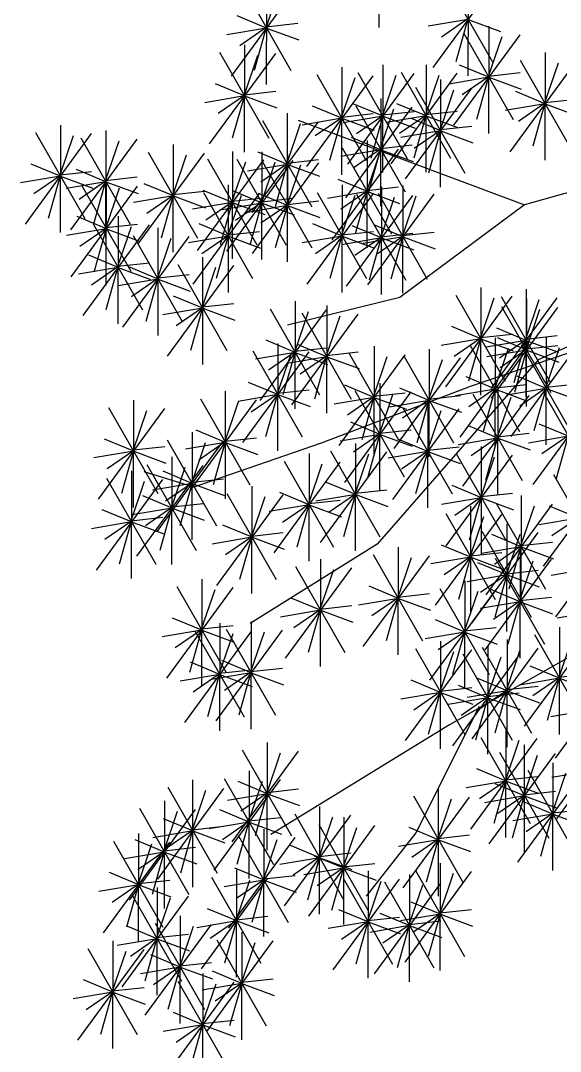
# Model space of a CAD drawing. Header units: millimetres. Extents: x 13268 to 164478, y 289082 to 363688.
# Drawn here: x 130266 to 132258, y 297894 to 301694 of the extents above; entities that cross this region are included whole.
import ezdxf

# ---------------------------------------------------------------- set-up
doc = ezdxf.new("R2010")
doc.units = ezdxf.units.MM

# ---------------------------------------------------------------- blocks, each defined once
blk = doc.blocks.new('A$C48CB66A8')
for p, q in [((1323.2, 6128.2), (1322.1, 5731.6)), ((1651, 5949.9), (1649.9, 5553.3)), ((815.2, 5890.7), (997.1, 5573.4)), ((907.1, 5918.2), (906, 5521.7)), ((1521.9, 5583.9), (1766.4, 5918.1)), ((1559.1, 5922.4), (1741, 5605.1)), ((778, 5552.3), (1022.5, 5886.5)), ((905.4, 5730.4), (956, 5880.2)), ((907.6, 5729.5), (799.5, 5774.4)), ((906.6, 5734.1), (1022.5, 5746.9)), ((1651.5, 5761.1), (1504.3, 5736.2)), ((1650.5, 5762.9), (1553.2, 5696)), ((1650.5, 5762.9), (1606, 5605.1)), ((1651.5, 5761.1), (1770.3, 5717.2)), ((907.6, 5729.5), (760.4, 5704.6)), ((906.6, 5731.3), (809.3, 5664.4)), ((906.6, 5731.3), (862.1, 5573.4)), ((907.6, 5729.5), (1026.4, 5685.6)), ((1598.2, 5370.8), (1842.7, 5705)), ((1635.3, 5709.2), (1817.3, 5391.9)), ((1727.3, 5736.7), (1726.2, 5340.1)), ((826.1, 5667.9), (825, 5271.3)), ((1725.5, 5548.9), (1776.2, 5698.6)), ((697, 5302), (941.5, 5636.2)), ((734.2, 5640.4), (916.1, 5323.1)), ((824.4, 5480.1), (875, 5629.8)), ((1935.1, 5639), (1934, 5242.4)), ((1336.7, 5593.3), (1335.6, 5196.7)), ((1495.9, 5594.3), (1494.8, 5197.8)), ((1727.8, 5548), (1619.7, 5592.9)), ((1805.9, 5273.1), (2050.5, 5607.3)), ((1843.1, 5611.5), (2025, 5294.2)), ((1933.3, 5451.2), (1984, 5600.9)), ((1056, 5219.4), (1300.5, 5553.6)), ((1093.1, 5557.8), (1275.1, 5240.5)), ((1185.1, 5585.3), (1184, 5188.8)), ((1207.6, 5227.3), (1452.1, 5561.5)), ((1244.7, 5565.8), (1426.7, 5248.5)), ((1334.9, 5405.4), (1385.6, 5555.2)), ((1366.8, 5228.4), (1611.3, 5562.6)), ((1403.9, 5566.8), (1585.8, 5249.5)), ((1494.1, 5406.5), (1544.8, 5556.3)), ((1726.8, 5549.7), (1629.5, 5482.9)), ((1726.8, 5549.7), (1682.3, 5391.9)), ((1726.8, 5552.6), (1842.7, 5565.4)), ((826.6, 5479.1), (718.5, 5524.1)), ((1183.3, 5397.5), (1234, 5547.3)), ((1457.5, 5511.7), (1639.4, 5194.4)), ((1549.4, 5539.2), (1548.3, 5142.6)), ((1727.8, 5548), (1580.6, 5523.1)), ((1727.8, 5548), (1846.6, 5504)), ((826.6, 5479.1), (679.4, 5454.3)), ((825.6, 5480.9), (728.3, 5414.1)), ((825.6, 5480.9), (781.1, 5323.1)), ((825.6, 5483.8), (941.5, 5496.6)), ((826.6, 5479.1), (945.4, 5435.2)), ((1420.3, 5173.3), (1664.8, 5507.5)), ((1547.7, 5351.4), (1598.3, 5501.2)), ((1935.6, 5450.2), (1827.5, 5495.2)), ((1185.6, 5396.6), (1077.5, 5441.5)), ((1199.5, 5103.8), (1444.1, 5438.1)), ((1337.2, 5404.5), (1229.1, 5449.4)), ((1236.7, 5442.3), (1418.6, 5125)), ((1328.7, 5469.8), (1327.6, 5073.2)), ((1496.4, 5405.6), (1388.3, 5450.5)), ((1935.6, 5450.2), (1788.3, 5425.4)), ((1934.6, 5452), (1837.2, 5385.2)), ((1934.6, 5452), (1890.1, 5294.2)), ((1934.6, 5454.9), (2050.5, 5467.7)), ((1935.6, 5450.2), (2054.4, 5406.3)), ((984.1, 5415.6), (983, 5019)), ((1185.6, 5396.6), (1038.4, 5371.7)), ((1184.6, 5398.4), (1087.3, 5331.5)), ((1184.6, 5398.4), (1140.1, 5240.5)), ((1184.6, 5401.2), (1300.5, 5414)), ((1185.6, 5396.6), (1304.4, 5352.6)), ((1337.2, 5404.5), (1190, 5379.6)), ((1336.2, 5406.3), (1238.9, 5339.4)), ((1336.2, 5406.3), (1291.7, 5248.5)), ((1326.9, 5282), (1377.6, 5431.7)), ((1336.2, 5409.1), (1452.1, 5421.9)), ((1337.2, 5404.5), (1456, 5360.6)), ((1496.4, 5405.6), (1349.1, 5380.7)), ((1495.4, 5407.4), (1398.1, 5340.5)), ((1495.4, 5407.4), (1450.9, 5249.5)), ((1495.4, 5410.2), (1611.3, 5423)), ((1496.4, 5405.6), (1615.2, 5361.6)), ((146.7, 5371.8), (145.6, 4975.2)), ((854.9, 5049.6), (1099.5, 5383.9)), ((892.1, 5388.1), (1074, 5070.8)), ((982.3, 5227.8), (1033, 5377.5)), ((1024.5, 5389.2), (1858.7, 5078.1)), ((1549.9, 5350.5), (1441.8, 5395.4)), ((1548.9, 5355.1), (1664.8, 5367.9)), ((17.6, 5005.9), (262.1, 5340.1)), ((54.8, 5344.3), (236.7, 5027)), ((145, 5184), (195.6, 5333.7)), ((222.3, 5324.1), (404.2, 5006.8)), ((314.2, 5351.6), (313.2, 4955)), ((1329.2, 5281), (1221.1, 5325.9)), ((1549.9, 5350.5), (1402.7, 5325.6)), ((1548.9, 5352.3), (1451.6, 5285.4)), ((1548.9, 5352.3), (1504.4, 5194.4)), ((1549.9, 5350.5), (1668.7, 5306.5)), ((185.1, 4985.7), (429.7, 5319.9)), ((312.5, 5163.8), (363.1, 5313.6)), ((563.1, 5299.5), (562, 4902.9)), ((1149.7, 4949.2), (1394.2, 5283.4)), ((1186.9, 5287.7), (1368.8, 4970.4)), ((1328.1, 5282.8), (1230.8, 5215.9)), ((1278.8, 5315.2), (1277.8, 4918.6)), ((1328.1, 5282.8), (1283.7, 5125)), ((1328.2, 5285.6), (1444.1, 5298.4)), ((434, 4933.5), (678.5, 5267.8)), ((471.1, 5272), (653, 4954.7)), ((561.3, 5111.7), (612, 5261.4)), ((689.6, 5247.2), (871.5, 4929.9)), ((781.5, 5274.7), (780.4, 4878.1)), ((798.2, 5245.7), (980.1, 4928.4)), ((984.6, 5226.8), (876.5, 5271.7)), ((890.2, 5273.2), (889.1, 4876.6)), ((984.8, 5263.6), (983.7, 4867)), ((1329.2, 5281), (1181.9, 5256.1)), ((1277.1, 5127.4), (1327.7, 5277.1)), ((1329.2, 5281), (1448, 5237.1)), ((147.2, 5183.1), (39.1, 5228)), ((314.8, 5162.9), (206.7, 5207.8)), ((652.4, 4908.8), (896.9, 5243)), ((761.1, 4907.2), (1005.6, 5241.4)), ((779.8, 5086.9), (830.4, 5236.6)), ((984.6, 5226.8), (837.3, 5201.9)), ((855.7, 4897.7), (1100.2, 5231.9)), ((983.5, 5228.6), (886.2, 5161.7)), ((888.4, 5085.3), (939.1, 5235.1)), ((892.8, 5236.1), (1074.7, 4918.8)), ((983.5, 5228.6), (939.1, 5070.8)), ((983, 5075.8), (1033.7, 5225.5)), ((983.6, 5231.4), (1099.5, 5244.2)), ((984.6, 5226.8), (1103.4, 5182.9)), ((147.2, 5183.1), (0, 5158.2)), ((146.2, 5184.8), (48.9, 5118)), ((146.2, 5184.8), (101.7, 5027)), ((146.2, 5187.7), (262.1, 5200.5)), ((147.2, 5183.1), (266, 5139.1)), ((313.7, 5167.5), (429.7, 5180.3)), ((316.1, 5178), (315, 4781.4)), ((1279.3, 5126.4), (1171.2, 5171.3)), ((2241.9, 5183.9), (1858.7, 5078.1)), ((314.8, 5162.9), (167.5, 5138)), ((187, 4812.1), (431.5, 5146.3)), ((313.7, 5164.6), (216.4, 5097.8)), ((224.1, 5150.5), (406.1, 4833.2)), ((313.7, 5164.6), (269.3, 5006.8)), ((314.3, 4990.2), (365, 5139.9)), ((314.8, 5162.9), (433.6, 5118.9)), ((563.6, 5110.7), (455.5, 5155.6)), ((782, 5085.9), (673.9, 5130.9)), ((766.3, 5150.9), (765.2, 4754.3)), ((1186.1, 5151.1), (1185, 4754.5)), ((1278.3, 5131), (1394.2, 5143.8)), ((1331.2, 5144.2), (1330.1, 4747.6)), ((1410.6, 5148.3), (1409.5, 4751.8)), ((563.6, 5110.7), (416.4, 5085.8)), ((562.6, 5112.5), (465.3, 5045.6)), ((562.6, 5112.5), (518.1, 4954.7)), ((562.6, 5115.3), (678.5, 5128.1)), ((563.6, 5110.7), (682.4, 5066.8)), ((637.2, 4784.9), (881.7, 5119.1)), ((674.3, 5123.4), (856.2, 4806.1)), ((764.5, 4963), (815.2, 5112.8)), ((781, 5090.6), (896.9, 5103.4)), ((890.7, 5084.4), (782.6, 5129.3)), ((985.3, 5074.9), (877.2, 5119.8)), ((889.7, 5089), (1005.6, 5101.8)), ((1057, 4785.1), (1301.5, 5119.4)), ((1094.1, 5123.6), (1276, 4806.3)), ((1279.3, 5126.4), (1132.1, 5101.5)), ((1278.3, 5128.2), (1181, 5061.3)), ((1184.3, 4963.3), (1235, 5113)), ((1202.1, 4778.2), (1446.6, 5112.5)), ((1278.3, 5128.2), (1233.8, 4970.4)), ((1239.3, 5116.7), (1421.2, 4799.4)), ((1279.3, 5126.4), (1398.1, 5082.5)), ((1281.5, 4782.4), (1526, 5116.6)), ((1318.7, 5120.9), (1500.6, 4803.6)), ((1329.5, 4956.4), (1380.1, 5106.1)), ((1408.9, 4960.5), (1459.5, 5110.3)), ((782, 5085.9), (634.8, 5061.1)), ((781, 5087.7), (683.7, 5020.9)), ((781, 5087.7), (736.5, 4929.9)), ((890.7, 5084.4), (743.5, 5059.5)), ((782, 5085.9), (900.8, 5042)), ((889.7, 5086.2), (792.4, 5019.3)), ((985.3, 5074.9), (838, 5050)), ((889.7, 5086.2), (845.2, 4928.4)), ((984.3, 5076.6), (886.9, 5009.8)), ((890.7, 5084.4), (1009.5, 5040.5)), ((984.3, 5076.6), (939.8, 4918.8)), ((984.3, 5079.5), (1100.2, 5092.3)), ((985.3, 5074.9), (1104.1, 5030.9)), ((1858.7, 5078.1), (1398.9, 4735.6)), ((316.6, 4989.2), (208.5, 5034.2)), ((359.7, 5035.5), (358.6, 4638.9)), ((316.6, 4989.2), (169.4, 4964.4)), ((315.6, 4991), (218.3, 4924.2)), ((230.6, 4669.6), (475.1, 5003.8)), ((267.8, 5008), (449.7, 4690.7)), ((315.6, 4991), (271.1, 4833.2)), ((315.6, 4993.9), (431.5, 5006.7)), ((316.6, 4989.2), (435.4, 4945.3)), ((358, 4847.7), (408.6, 4997.4)), ((506.7, 4992.5), (505.7, 4596)), ((766.8, 4962.1), (658.7, 5007)), ((765.8, 4966.7), (881.7, 4979.5)), ((1186.6, 4962.3), (1078.5, 5007.2)), ((1185.6, 4966.9), (1301.5, 4979.8)), ((1331.7, 4955.4), (1223.6, 5000.4)), ((1411.1, 4959.6), (1303, 5004.5)), ((377.6, 4626.6), (622.1, 4960.8)), ((414.8, 4965), (596.7, 4647.7)), ((505, 4804.7), (555.6, 4954.5)), ((766.8, 4962.1), (619.6, 4937.2)), ((765.8, 4963.9), (668.5, 4897)), ((765.8, 4963.9), (721.3, 4806.1)), ((766.8, 4962.1), (885.6, 4918.2)), ((1186.6, 4962.3), (1039.4, 4937.4)), ((1185.6, 4964.1), (1088.3, 4897.3)), ((1185.6, 4964.1), (1141.1, 4806.3)), ((1331.7, 4955.4), (1184.5, 4930.6)), ((1186.6, 4962.3), (1305.4, 4918.4)), ((1330.7, 4957.2), (1233.4, 4890.4)), ((1411.1, 4959.6), (1263.9, 4934.7)), ((1330.7, 4957.2), (1286.2, 4799.4)), ((1410.1, 4961.4), (1312.8, 4894.5)), ((1330.7, 4960), (1446.6, 4972.9)), ((1331.7, 4955.4), (1450.5, 4911.5)), ((1410.1, 4961.4), (1365.6, 4803.6)), ((1410.1, 4964.2), (1526, 4977)), ((1411.1, 4959.6), (1529.9, 4915.7)), ((360.2, 4846.8), (252.1, 4891.7)), ((671.6, 4885.3), (670.5, 4488.8)), ((360.2, 4846.8), (213, 4821.9)), ((359.2, 4848.5), (261.9, 4781.7)), ((359.2, 4848.5), (314.7, 4690.7)), ((359.2, 4851.4), (475.1, 4864.2)), ((360.2, 4846.8), (479, 4802.8)), ((507.2, 4803.8), (399.1, 4848.7)), ((542.5, 4519.4), (787, 4853.6)), ((579.6, 4857.8), (761.5, 4540.5)), ((669.8, 4697.5), (720.5, 4847.3)), ((507.2, 4803.8), (360, 4778.9)), ((506.2, 4805.6), (408.9, 4738.7)), ((506.2, 4805.6), (461.7, 4647.7)), ((506.2, 4808.4), (622.1, 4821.2)), ((507.2, 4803.8), (626, 4759.9)), ((1698, 4772.5), (1697, 4375.9)), ((1864.8, 4766.8), (1863.8, 4370.2)), ((672.1, 4696.6), (564, 4741.5)), ((671.1, 4701.2), (787, 4714)), ((1398.9, 4735.6), (984.4, 4634.3)), ((1013, 4722.2), (1012, 4325.7)), ((1568.9, 4406.6), (1813.5, 4740.8)), ((1606.1, 4745), (1788, 4427.7)), ((1696.3, 4584.7), (1747, 4734.4)), ((1735.7, 4400.8), (1980.2, 4735)), ((1772.9, 4739.3), (1954.8, 4422)), ((1863.1, 4578.9), (1913.7, 4728.7)), ((1866.7, 4730.7), (1865.6, 4334.1)), ((672.1, 4696.6), (524.9, 4671.7)), ((671.1, 4698.4), (573.8, 4631.5)), ((671.1, 4698.4), (626.6, 4540.5)), ((672.1, 4696.6), (790.9, 4652.7)), ((883.9, 4356.3), (1128.5, 4690.5)), ((921.1, 4694.7), (1103, 4377.4)), ((1000.6, 4340.7), (1245.1, 4674.9)), ((1011.3, 4534.4), (1062, 4684.2)), ((1037.7, 4679.1), (1219.7, 4361.8)), ((1129.7, 4706.6), (1128.6, 4310)), ((1737.6, 4364.7), (1982.1, 4698.9)), ((1774.8, 4703.2), (1956.7, 4385.9)), ((1865, 4542.8), (1915.6, 4692.6)), ((1127.9, 4518.8), (1178.6, 4668.5)), ((1911.4, 4507.8), (2234.1, 4649.6)), ((1698.6, 4583.7), (1590.5, 4628.7)), ((2236.8, 4604.2), (1662.1, 4409.2)), ((1697.6, 4588.4), (1813.5, 4601.2)), ((1865.4, 4578), (1757.2, 4622.9)), ((1013.6, 4533.5), (905.5, 4578.4)), ((948.8, 4566.9), (947.7, 4170.3)), ((1130.2, 4517.8), (1022.1, 4562.8)), ((1698.6, 4583.7), (1551.3, 4558.9)), ((1697.5, 4585.5), (1600.2, 4518.7)), ((1697.5, 4585.5), (1653.1, 4427.7)), ((1698.6, 4583.7), (1817.4, 4539.8)), ((1865.4, 4578), (1718.1, 4553.1)), ((1751.2, 4587.1), (1750.1, 4190.5)), ((1867.2, 4541.9), (1759.1, 4586.8)), ((1864.3, 4579.8), (1767, 4512.9)), ((1864.3, 4579.8), (1819.8, 4422)), ((1847.3, 4562.2), (2029.2, 4244.9)), ((1864.3, 4582.6), (1980.2, 4595.4)), ((1865.4, 4578), (1984.2, 4534.1)), ((1939.2, 4589.7), (1938.2, 4193.1)), ((819.7, 4200.9), (1064.2, 4535.1)), ((856.8, 4539.4), (1038.8, 4222.1)), ((1013.6, 4533.5), (866.3, 4508.6)), ((1012.5, 4535.3), (915.2, 4468.4)), ((947, 4379), (997.7, 4528.8)), ((1012.5, 4535.3), (968.1, 4377.4)), ((1012.6, 4538.1), (1128.5, 4550.9)), ((1013.6, 4533.5), (1132.4, 4489.5)), ((1129.2, 4522.5), (1245.1, 4535.3)), ((1174.9, 4190.5), (1419.4, 4524.8)), ((1212.1, 4529), (1394, 4211.7)), ((1304, 4556.5), (1302.9, 4159.9)), ((1507.2, 4545.4), (1506.2, 4148.8)), ((1622.1, 4221.1), (1866.6, 4555.4)), ((1659.2, 4559.6), (1841.1, 4242.3)), ((1867.2, 4541.9), (1720, 4517)), ((1749.4, 4399.3), (1800.1, 4549)), ((1866.2, 4543.7), (1768.9, 4476.8)), ((1810.1, 4223.7), (2054.6, 4558)), ((1866.2, 4543.7), (1821.7, 4385.9)), ((1866.2, 4546.5), (1982.1, 4559.3)), ((1867.2, 4541.9), (1986, 4498)), ((1937.5, 4401.9), (1988.1, 4551.6)), ((1130.2, 4517.8), (983, 4493)), ((1129.2, 4519.6), (1031.9, 4452.8)), ((1129.2, 4519.6), (1084.7, 4361.8)), ((1130.2, 4517.8), (1249, 4473.9)), ((1302.3, 4368.7), (1352.9, 4518.4)), ((1911.4, 4507.8), (1316.1, 3826.5)), ((1378.1, 4179.4), (1622.7, 4513.7)), ((1415.3, 4517.9), (1597.2, 4200.6)), ((1505.5, 4357.6), (1556.2, 4507.3)), ((949.3, 4378.1), (841.2, 4423)), ((1662.1, 4409.2), (1108.4, 4199.3)), ((1304.5, 4367.7), (1196.4, 4412.6)), ((1325.6, 4420.1), (1324.5, 4023.5)), ((1751.7, 4398.3), (1643.6, 4443.3)), ((1750.7, 4402.9), (1866.6, 4415.8)), ((1939.7, 4400.9), (1831.6, 4445.8)), ((1938.7, 4405.5), (2054.6, 4418.3)), ((755.3, 4390.3), (754.3, 3993.7)), ((949.3, 4378.1), (802.1, 4353.2)), ((948.3, 4379.9), (851, 4313)), ((948.3, 4379.9), (903.8, 4222.1)), ((948.3, 4382.7), (1064.2, 4395.5)), ((949.3, 4378.1), (1068.1, 4334.2)), ((1196.5, 4054.1), (1441, 4388.4)), ((1233.7, 4392.6), (1415.6, 4075.3)), ((1303.5, 4372.3), (1419.4, 4385.1)), ((1323.9, 4232.3), (1374.5, 4382)), ((1507.8, 4356.6), (1399.7, 4401.6)), ((1506.8, 4361.2), (1622.7, 4374.1)), ((1751.7, 4398.3), (1604.5, 4373.4)), ((1631.5, 4040.7), (1876, 4374.9)), ((1750.7, 4400.1), (1653.4, 4333.3)), ((1668.7, 4379.1), (1850.6, 4061.8)), ((1750.7, 4400.1), (1706.2, 4242.3)), ((1751.7, 4398.3), (1870.5, 4354.4)), ((1760.6, 4406.6), (1759.5, 4010.1)), ((1939.7, 4400.9), (1792.5, 4376)), ((1938.7, 4402.7), (1841.4, 4335.8)), ((1891.7, 4047), (2136.3, 4381.3)), ((1938.7, 4402.7), (1894.2, 4244.9)), ((1928.9, 4385.5), (2110.8, 4068.2)), ((1939.7, 4400.9), (2058.5, 4357)), ((416.8, 4358.1), (415.8, 3961.5)), ((626.2, 4024.3), (870.8, 4358.6)), ((663.4, 4362.8), (845.3, 4045.5)), ((753.6, 4202.5), (804.2, 4352.2)), ((1304.5, 4367.7), (1157.3, 4342.8)), ((1303.5, 4369.5), (1206.2, 4302.6)), ((1303.5, 4369.5), (1259, 4211.7)), ((1304.5, 4367.7), (1423.3, 4323.8)), ((1507.8, 4356.6), (1360.5, 4331.7)), ((1506.7, 4358.4), (1409.4, 4291.6)), ((1506.7, 4358.4), (1462.3, 4200.6)), ((1502.6, 4357), (1501.6, 3960.4)), ((1507.8, 4356.6), (1626.6, 4312.7)), ((1758.9, 4218.8), (1809.5, 4368.6)), ((287.7, 3992.2), (532.2, 4326.4)), ((324.9, 4330.6), (506.8, 4013.3)), ((415.1, 4170.3), (465.7, 4320)), ((1373.5, 3991), (1618, 4325.2)), ((1410.7, 4329.5), (1592.6, 4012.2)), ((1500.9, 4169.1), (1551.5, 4318.9)), ((1326.1, 4231.3), (1218, 4276.2)), ((1761.1, 4217.9), (1653, 4262.8)), ((2021.4, 4224.2), (1913.3, 4269.2)), ((633, 4239.1), (631.9, 3842.5)), ((755.9, 4201.5), (647.8, 4246.4)), ((754.9, 4206.1), (870.8, 4218.9)), ((1326.1, 4231.3), (1178.9, 4206.4)), ((1325.1, 4233.1), (1227.8, 4166.3)), ((1325.1, 4233.1), (1280.6, 4075.3)), ((1325.1, 4235.9), (1441, 4248.7)), ((1326.1, 4231.3), (1444.9, 4187.4)), ((1760.1, 4219.7), (1662.8, 4152.8)), ((1760.1, 4219.7), (1715.6, 4061.8)), ((1760.1, 4222.5), (1876, 4235.3)), ((2021.4, 4224.2), (1874.1, 4199.3)), ((2020.3, 4226), (1923, 4159.2)), ((2020.3, 4226), (1975.9, 4068.2)), ((417.4, 4169.4), (309.2, 4214.3)), ((416.3, 4174), (532.2, 4186.8)), ((503.9, 3873.2), (748.4, 4207.4)), ((541, 4211.6), (722.9, 3894.3)), ((755.9, 4201.5), (608.6, 4176.6)), ((631.2, 4051.3), (681.9, 4201.1)), ((1108.4, 4199.3), (639.2, 4037.2)), ((754.8, 4203.3), (657.5, 4136.4)), ((754.8, 4203.3), (710.4, 4045.5)), ((755.9, 4201.5), (874.7, 4157.6)), ((1235.9, 4198.3), (1234.8, 3801.7)), ((1503.1, 4168.2), (1395, 4213.1)), ((1502.1, 4172.8), (1618, 4185.6)), ((1761.1, 4217.9), (1613.9, 4193)), ((1699.7, 4186.3), (1698.7, 3789.7)), ((1761.1, 4217.9), (1879.9, 4173.9)), ((417.4, 4169.4), (270.1, 4144.5)), ((416.3, 4171.1), (319, 4104.3)), ((416.3, 4171.1), (371.8, 4013.3)), ((417.4, 4169.4), (536.2, 4125.4)), ((558.1, 4148.4), (557, 3751.8)), ((1064.1, 4160.3), (1063.1, 3763.7)), ((1106.8, 3832.3), (1351.3, 4166.5)), ((1143.9, 4170.8), (1325.8, 3853.5)), ((1234.1, 4010.4), (1284.8, 4160.2)), ((1503.1, 4168.2), (1355.9, 4143.3)), ((1502.1, 4170), (1404.8, 4103.1)), ((1502.1, 4170), (1457.6, 4012.2)), ((1503.1, 4168.2), (1621.9, 4124.3)), ((1570.6, 3820.4), (1815.1, 4154.6)), ((1607.8, 4158.8), (1789.7, 3841.5)), ((1698, 3998.5), (1748.6, 4148.2)), ((429, 3782.4), (673.5, 4116.6)), ((466.1, 4120.9), (648.1, 3803.6)), ((556.3, 3960.5), (607, 4110.3)), ((935, 3794.4), (1179.5, 4128.6)), ((972.2, 4132.8), (1154.1, 3815.5)), ((1062.4, 3972.5), (1113, 4122.3)), ((316.8, 4069.6), (498.7, 3752.3)), ((408.8, 4097.1), (407.7, 3700.5)), ((639.2, 4037.2), (455.3, 4092.8)), ((633.5, 4050.4), (525.4, 4095.3)), ((632.5, 4055), (748.4, 4067.8)), ((1929.2, 3745), (2173.8, 4079.2)), ((1966.4, 4083.5), (2148.3, 3766.2)), ((279.7, 3731.2), (524.2, 4065.4)), ((407, 3909.3), (457.7, 4059)), ((633.5, 4050.4), (486.2, 4025.5)), ((632.5, 4052.1), (535.2, 3985.3)), ((632.5, 4052.1), (588, 3894.3)), ((633.5, 4050.4), (752.3, 4006.4)), ((853.2, 4040.7), (852.2, 3644.2)), ((1236.4, 4009.5), (1128.3, 4054.4)), ((1700.3, 3997.5), (1592.1, 4042.5)), ((558.6, 3959.6), (450.5, 4004.5)), ((724.1, 3674.8), (968.6, 4009)), ((761.3, 4013.2), (943.2, 3695.9)), ((851.5, 3852.9), (902.1, 4002.7)), ((1064.7, 3971.6), (956.5, 4016.5)), ((1236.4, 4009.5), (1089.2, 3984.6)), ((1235.4, 4011.3), (1138.1, 3944.4)), ((1235.4, 4011.3), (1190.9, 3853.5)), ((1235.4, 4014.1), (1351.3, 4026.9)), ((1236.4, 4009.5), (1355.2, 3965.6)), ((1700.3, 3997.5), (1553, 3972.7)), ((1699.2, 3999.3), (1601.9, 3932.5)), ((1699.2, 3999.3), (1654.7, 3841.5)), ((1699.2, 4002.2), (1815.1, 4015)), ((1700.3, 3997.5), (1819.1, 3953.6)), ((1846.7, 4005.8), (1845.6, 3609.2)), ((409.3, 3908.4), (301.2, 3953.3)), ((558.6, 3959.6), (411.4, 3934.7)), ((557.6, 3961.4), (460.3, 3894.5)), ((557.6, 3961.4), (513.1, 3803.6)), ((557.6, 3964.2), (673.5, 3977)), ((558.6, 3959.6), (677.4, 3915.7)), ((1064.7, 3971.6), (917.4, 3946.7)), ((1063.6, 3973.3), (966.3, 3906.5)), ((1063.6, 3973.3), (1019.1, 3815.5)), ((1063.6, 3976.2), (1179.5, 3989)), ((1064.7, 3971.6), (1183.5, 3927.6)), ((1660.5, 3967.1), (1659.5, 3570.5)), ((1717.6, 3639.8), (1962.1, 3974.1)), ((1754.8, 3978.3), (1936.7, 3661)), ((1845, 3818), (1895.6, 3967.7)), ((2058.9, 3922.2), (1950.8, 3967.1)), ((408.3, 3913), (524.2, 3925.8)), ((1531.4, 3601.2), (1775.9, 3935.4)), ((1568.6, 3939.6), (1750.5, 3622.3)), ((1658.8, 3779.3), (1709.4, 3929)), ((2058.9, 3922.2), (1911.6, 3897.3)), ((2057.8, 3924), (1960.5, 3857.1)), ((409.3, 3908.4), (262, 3883.5)), ((408.3, 3910.1), (311, 3843.3)), ((408.3, 3910.1), (363.8, 3752.3)), ((409.3, 3908.4), (528.1, 3864.4)), ((853.8, 3852), (745.6, 3896.9)), ((1794.2, 3901.7), (1793.2, 3505.1)), ((1975.1, 3559.2), (2219.7, 3893.4)), ((853.8, 3852), (706.5, 3827.1)), ((852.7, 3853.8), (755.4, 3786.9)), ((852.7, 3853.8), (808.2, 3695.9)), ((852.7, 3856.6), (968.6, 3869.4)), ((853.8, 3852), (972.6, 3808)), ((1665.1, 3535.8), (1909.6, 3870)), ((1702.3, 3874.2), (1884.2, 3556.9)), ((1847.2, 3817), (1739.1, 3862)), ((1792.5, 3713.9), (1843.1, 3863.6)), ((1316.1, 3826.5), (846.4, 3534.2)), ((1393.4, 3815.6), (1392.3, 3419)), ((1661, 3778.3), (1552.9, 3823.3)), ((1847.2, 3817), (1700, 3792.1)), ((1846.2, 3818.8), (1748.9, 3752)), ((1846.2, 3818.8), (1801.7, 3661)), ((1842.8, 3802.9), (1841.8, 3406.3)), ((1846.2, 3821.6), (1962.1, 3834.5)), ((1847.2, 3817), (1966, 3773.1)), ((1106.2, 3771.7), (1105.1, 3375.1)), ((1264.3, 3449.7), (1508.8, 3783.9)), ((1301.4, 3788.1), (1483.4, 3470.8)), ((1391.6, 3627.8), (1442.3, 3777.5)), ((1661, 3778.3), (1513.8, 3753.5)), ((1660, 3780.1), (1562.7, 3713.3)), ((1660, 3780.1), (1615.5, 3622.3)), ((1660, 3783), (1775.9, 3795.8)), ((1661, 3778.3), (1779.8, 3734.4)), ((1713.7, 3437), (1958.2, 3771.2)), ((1750.9, 3775.4), (1932.8, 3458.1)), ((1841.1, 3615.1), (1891.7, 3764.8)), ((977.1, 3405.7), (1221.6, 3739.9)), ((1014.2, 3744.2), (1196.1, 3426.9)), ((1104.4, 3583.8), (1155.1, 3733.6)), ((1794.7, 3713), (1686.6, 3757.9)), ((1793.7, 3717.6), (1909.6, 3730.4)), ((2104.8, 3736.4), (1957.5, 3711.5)), ((668.5, 3698.1), (667.4, 3301.5)), ((1638.8, 3690.9), (1637.7, 3294.3)), ((1794.7, 3713), (1647.5, 3688.1)), ((1793.7, 3714.7), (1696.4, 3647.9)), ((1793.7, 3714.7), (1749.2, 3556.9)), ((1794.7, 3713), (1913.5, 3669)), ((539.4, 3332.2), (783.9, 3666.4)), ((576.5, 3670.6), (758.5, 3353.3)), ((666.7, 3510.3), (717.4, 3660)), ((1393.9, 3626.9), (1285.8, 3671.8)), ((1509.7, 3325), (1754.2, 3659.2)), ((1546.8, 3663.4), (1728.7, 3346.1)), ((1637, 3503.1), (1687.7, 3652.8)), ((1843.3, 3614.2), (1735.2, 3659.1)), ((1106.7, 3582.9), (998.6, 3627.8)), ((1393.9, 3626.9), (1246.7, 3602)), ((1392.9, 3628.6), (1295.6, 3561.8)), ((1392.9, 3628.6), (1348.4, 3470.8)), ((1392.9, 3631.5), (1508.8, 3644.3)), ((1393.9, 3626.9), (1512.7, 3582.9)), ((1843.3, 3614.2), (1696.1, 3589.3)), ((1842.3, 3615.9), (1745, 3549.1)), ((1842.3, 3615.9), (1797.8, 3458.1)), ((1842.3, 3618.8), (1958.2, 3631.6)), ((1843.3, 3614.2), (1962.1, 3570.2)), ((1106.7, 3582.9), (959.4, 3558)), ((1105.7, 3584.7), (1008.4, 3517.8)), ((1105.7, 3584.7), (1061.2, 3426.9)), ((1105.7, 3587.5), (1221.6, 3600.3)), ((1106.7, 3582.9), (1225.5, 3539)), ((2127.5, 3578.3), (1980.3, 3553.5)), ((669, 3509.4), (560.9, 3554.3)), ((734.9, 3535.1), (733.8, 3138.5)), ((850.4, 3541.1), (849.3, 3144.6)), ((1639.3, 3502.2), (1531.2, 3547.1)), ((669, 3509.4), (521.8, 3484.5)), ((668, 3511.1), (570.7, 3444.3)), ((605.8, 3169.2), (850.3, 3503.4)), ((668, 3511.1), (623.5, 3353.3)), ((643, 3507.6), (824.9, 3190.3)), ((668, 3514), (783.9, 3526.8)), ((669, 3509.4), (787.8, 3465.4)), ((721.3, 3175.2), (965.8, 3509.4)), ((733.2, 3347.3), (783.8, 3497)), ((758.5, 3513.6), (940.4, 3196.4)), ((848.7, 3353.3), (899.3, 3503.1)), ((1639.3, 3502.2), (1492.1, 3477.3)), ((1638.3, 3503.9), (1541, 3437.1)), ((2227.4, 3525.7), (1582.6, 3160.1)), ((1638.3, 3503.9), (1593.8, 3346.1)), ((1638.3, 3506.8), (1754.2, 3519.6)), ((1639.3, 3502.2), (1758.1, 3458.2)), ((1987.8, 3521), (1986.8, 3124.4)), ((1549, 3469.1), (1548, 3072.5)), ((1794.8, 3474.7), (1793.8, 3078.1)), ((1858.7, 3155), (2103.3, 3489.2)), ((1895.9, 3493.5), (2077.8, 3176.2)), ((1986.1, 3333.1), (2036.7, 3482.9)), ((1419.9, 3103.1), (1664.4, 3437.4)), ((1457.1, 3441.6), (1639, 3124.3)), ((1547.3, 3281.3), (1597.9, 3431)), ((1631.8, 3421.8), (1813.8, 3104.5)), ((1665.7, 3108.7), (1910.2, 3443)), ((1702.9, 3447.2), (1884.8, 3129.9)), ((1723.8, 3449.3), (1722.7, 3052.7)), ((1793.1, 3286.9), (1843.7, 3436.6)), ((735.4, 3346.3), (627.3, 3391.3)), ((850.9, 3352.4), (742.8, 3397.3)), ((1594.7, 3083.3), (1839.2, 3417.5)), ((1722, 3261.4), (1772.7, 3411.2)), ((735.4, 3346.3), (588.2, 3321.5)), ((734.4, 3348.1), (637.1, 3281.3)), ((734.4, 3348.1), (689.9, 3190.3)), ((850.9, 3352.4), (703.7, 3327.5)), ((734.4, 3351), (850.3, 3363.8)), ((735.4, 3346.3), (854.2, 3302.4)), ((849.9, 3354.2), (752.6, 3287.3)), ((849.9, 3354.2), (805.4, 3196.4)), ((849.9, 3357), (965.8, 3369.8)), ((850.9, 3352.4), (969.7, 3308.5)), ((1988.4, 3332.2), (1880.3, 3377.1)), ((1973.4, 3038), (2217.9, 3372.2)), ((1987.3, 3336.8), (2103.3, 3349.6)), ((1549.5, 3280.3), (1441.4, 3325.2)), ((1795.4, 3285.9), (1687.2, 3330.9)), ((1988.4, 3332.2), (1841.1, 3307.3)), ((1987.3, 3334), (1890, 3267.1)), ((1987.3, 3334), (1942.8, 3176.2)), ((1988.4, 3332.2), (2107.2, 3288.3)), ((1549.5, 3280.3), (1402.3, 3255.4)), ((1548.5, 3282.1), (1451.2, 3215.2)), ((1548.5, 3282.1), (1504, 3124.3)), ((1548.5, 3284.9), (1664.4, 3297.7)), ((1549.5, 3280.3), (1668.3, 3236.4)), ((1724.3, 3260.5), (1616.2, 3305.4)), ((1795.4, 3285.9), (1648.1, 3261)), ((1794.3, 3287.7), (1697, 3220.9)), ((1723.3, 3265.1), (1839.2, 3277.9)), ((1794.3, 3287.7), (1749.8, 3129.9)), ((1794.3, 3290.5), (1910.2, 3303.4)), ((1795.4, 3285.9), (1914.2, 3242)), ((1724.3, 3260.5), (1577.1, 3235.6)), ((1723.3, 3262.3), (1626, 3195.4)), ((1723.3, 3262.3), (1678.8, 3104.5)), ((1724.3, 3260.5), (1843.1, 3216.6)), ((1692.3, 3228.1), (1458.6, 2762.7)), ((2103.1, 3215.2), (1955.8, 3190.3)), ((1582.6, 3160.1), (923.3, 2756.5)), ((1790.5, 3141.5), (1789.5, 2744.9)), ((1977.9, 2813.8), (2222.4, 3148)), ((909.9, 3095.5), (908.8, 2698.9)), ((1661.4, 2775.6), (1905.9, 3109.8)), ((1698.6, 3114), (1880.5, 2796.7)), ((1788.8, 2953.7), (1839.4, 3103.4)), ((1858.5, 3087.2), (1857.4, 2690.6)), ((780.8, 2729.5), (1025.3, 3063.8)), ((817.9, 3068), (999.9, 2750.7)), ((908.1, 2907.7), (958.8, 3057.4)), ((1729.4, 2721.2), (1973.9, 3055.4)), ((1766.6, 3059.7), (1948.5, 2742.4)), ((1856.8, 2899.3), (1907.4, 3049.1)), ((1963.3, 3020.3), (1962.3, 2623.7)), ((843, 2990.7), (841.9, 2594.1)), ((1791, 2952.7), (1682.9, 2997.7)), ((1790, 2957.4), (1905.9, 2970.2)), ((1834.2, 2654.3), (2078.8, 2988.5)), ((1871.4, 2992.8), (2053.3, 2675.5)), ((2107.5, 2991), (1960.3, 2966.1)), ((1961.6, 2832.4), (2012.2, 2982.2)), ((505.7, 2592.1), (750.2, 2926.3)), ((542.8, 2930.6), (724.7, 2613.3)), ((634.8, 2958.1), (633.7, 2561.5)), ((713.9, 2624.7), (958.4, 2958.9)), ((751, 2963.2), (933, 2645.9)), ((910.4, 2906.7), (802.3, 2951.6)), ((841.2, 2802.8), (891.9, 2952.6)), ((1791, 2952.7), (1643.8, 2927.9)), ((1790, 2954.5), (1692.7, 2887.7)), ((1790, 2954.5), (1745.5, 2796.7)), ((1859, 2898.4), (1750.9, 2943.3)), ((1791, 2952.7), (1909.8, 2908.8)), ((633, 2770.2), (683.7, 2920)), ((910.4, 2906.7), (763.2, 2881.8)), ((909.4, 2908.5), (812.1, 2841.7)), ((909.4, 2908.5), (864.9, 2750.7)), ((909.4, 2911.3), (1025.3, 2924.1)), ((910.4, 2906.7), (1029.2, 2862.8)), ((1412.1, 2559.9), (1656.6, 2894.1)), ((1449.3, 2898.3), (1631.2, 2581)), ((1541.2, 2925.8), (1540.2, 2529.2)), ((1859, 2898.4), (1711.8, 2873.5)), ((1858, 2900.2), (1760.7, 2833.3)), ((1858, 2900.2), (1813.5, 2742.4)), ((1858, 2903), (1973.9, 2915.8)), ((1859, 2898.4), (1977.8, 2854.5)), ((438.3, 2852.7), (620.2, 2535.4)), ((530.3, 2880.2), (529.2, 2483.6)), ((1103.2, 2859.5), (1102.1, 2462.9)), ((1539.5, 2738), (1590.1, 2887.7)), ((1963.9, 2831.5), (1855.8, 2876.4)), ((401.2, 2514.3), (645.7, 2848.5)), ((635.3, 2769.3), (527.2, 2814.2)), ((528.5, 2692.4), (579.2, 2842.1)), ((843.5, 2801.9), (735.4, 2846.8)), ((842.5, 2806.5), (958.4, 2819.3)), ((974.1, 2493.5), (1218.6, 2827.8)), ((1011.2, 2832), (1193.1, 2514.7)), ((1101.4, 2671.7), (1152.1, 2821.4)), ((1192, 2820.7), (1191, 2424.1)), ((1963.9, 2831.5), (1816.6, 2806.6)), ((1962.8, 2833.3), (1865.5, 2766.4)), ((1962.8, 2833.3), (1918.4, 2675.5)), ((1962.8, 2836.1), (2078.8, 2848.9)), ((1963.9, 2831.5), (2082.7, 2787.6)), ((634.3, 2773.9), (750.2, 2786.7)), ((843.5, 2801.9), (696.3, 2777)), ((842.5, 2803.7), (745.2, 2736.8)), ((842.5, 2803.7), (798, 2645.9)), ((843.5, 2801.9), (962.3, 2758)), ((897.6, 2776.4), (896.5, 2379.8)), ((1062.9, 2454.8), (1307.5, 2789)), ((1100.1, 2793.2), (1282, 2475.9)), ((1190.3, 2632.9), (1240.9, 2782.6)), ((1541.7, 2737), (1433.6, 2782)), ((530.8, 2691.5), (422.7, 2736.4)), ((435.2, 2759.4), (434.2, 2362.9)), ((635.3, 2769.3), (488.1, 2744.4)), ((634.3, 2771.1), (537, 2704.2)), ((634.3, 2771.1), (589.8, 2613.3)), ((635.3, 2769.3), (754.1, 2725.4)), ((768.5, 2410.4), (1013, 2744.6)), ((805.7, 2748.9), (987.6, 2431.6)), ((895.9, 2588.5), (946.5, 2738.3)), ((1458.6, 2762.7), (1275.4, 2528.8)), ((1541.7, 2737), (1394.5, 2712.2)), ((1540.7, 2738.8), (1443.4, 2672)), ((1540.7, 2738.8), (1496.2, 2581)), ((1540.7, 2741.7), (1656.6, 2754.5)), ((1541.7, 2737), (1660.5, 2693.1)), ((306.1, 2393.5), (550.6, 2727.7)), ((343.3, 2731.9), (525.2, 2414.6)), ((433.5, 2571.6), (484.1, 2721.4)), ((529.8, 2696.1), (645.7, 2708.9)), ((1103.7, 2670.7), (995.6, 2715.7)), ((530.8, 2691.5), (383.6, 2666.6)), ((529.8, 2693.2), (432.5, 2626.4)), ((529.8, 2693.2), (485.3, 2535.4)), ((530.8, 2691.5), (649.6, 2647.5)), ((1103.7, 2670.7), (956.5, 2645.8)), ((1102.7, 2672.5), (1005.4, 2605.7)), ((1102.7, 2672.5), (1058.2, 2514.7)), ((1192.6, 2631.9), (1084.5, 2676.9)), ((1102.7, 2675.3), (1218.6, 2688.2)), ((1103.7, 2670.7), (1222.5, 2626.8)), ((898.1, 2587.6), (790, 2632.5)), ((796.9, 2626.3), (795.8, 2229.8)), ((1192.6, 2631.9), (1045.3, 2607.1)), ((1191.5, 2633.7), (1094.2, 2566.9)), ((1191.5, 2633.7), (1147.1, 2475.9)), ((1191.6, 2636.6), (1307.5, 2649.4)), ((1192.6, 2631.9), (1311.4, 2588)), ((1282, 2622.7), (1280.9, 2226.2)), ((1456.4, 2623.6), (1638.3, 2306.3)), ((1548.3, 2651.1), (1547.3, 2254.6)), ((435.8, 2570.7), (327.7, 2615.6)), ((434.7, 2575.3), (550.6, 2588.1)), ((667.8, 2260.4), (912.3, 2594.6)), ((704.9, 2598.8), (886.8, 2281.5)), ((898.1, 2587.6), (750.9, 2562.7)), ((795.1, 2438.5), (845.8, 2588.3)), ((897.1, 2589.4), (799.8, 2522.5)), ((897.1, 2589.4), (852.6, 2431.6)), ((897.1, 2592.2), (1013, 2605)), ((898.1, 2587.6), (1016.9, 2543.7)), ((1152.9, 2256.8), (1397.4, 2591)), ((1190.1, 2595.2), (1372, 2277.9)), ((1280.3, 2434.9), (1330.9, 2584.7)), ((1419.2, 2285.2), (1663.8, 2619.4)), ((1434.7, 2609), (1433.7, 2212.4)), ((1546.6, 2463.3), (1597.2, 2613.1)), ((435.8, 2570.7), (288.5, 2545.8)), ((434.7, 2572.5), (337.4, 2505.6)), ((434.7, 2572.5), (390.2, 2414.6)), ((435.8, 2570.7), (554.6, 2526.8)), ((503.5, 2560.3), (502.5, 2163.8)), ((1305.6, 2243.1), (1550.1, 2577.3)), ((1342.8, 2581.5), (1524.7, 2264.2)), ((1433, 2421.2), (1483.6, 2570.9)), ((374.4, 2194.4), (619, 2528.6)), ((411.6, 2532.8), (593.5, 2215.5)), ((501.8, 2372.5), (552.5, 2522.3)), ((797.4, 2437.6), (689.3, 2482.5)), ((1282.5, 2434), (1174.4, 2478.9)), ((1548.9, 2462.4), (1440.8, 2507.3)), ((1547.8, 2467), (1663.8, 2479.8)), ((588.6, 2456.2), (587.5, 2059.6)), ((797.4, 2437.6), (650.2, 2412.7)), ((796.4, 2439.4), (699.1, 2372.5)), ((796.4, 2439.4), (751.9, 2281.5)), ((796.4, 2442.2), (912.3, 2455)), ((797.4, 2437.6), (916.2, 2393.7)), ((1282.5, 2434), (1135.3, 2409.1)), ((1281.5, 2435.8), (1184.2, 2368.9)), ((1281.5, 2435.8), (1237, 2277.9)), ((1281.5, 2438.6), (1397.4, 2451.4)), ((1282.5, 2434), (1401.3, 2390.1)), ((1435.3, 2420.2), (1327.1, 2465.2)), ((1548.9, 2462.4), (1401.6, 2437.5)), ((1434.2, 2424.9), (1550.1, 2437.7)), ((1547.8, 2464.2), (1450.5, 2397.3)), ((1547.8, 2464.2), (1503.4, 2306.3)), ((1548.9, 2462.4), (1667.7, 2418.5)), ((504.1, 2371.6), (396, 2416.5)), ((459.5, 2090.3), (704, 2424.5)), ((496.7, 2428.7), (678.6, 2111.4)), ((586.9, 2268.4), (637.5, 2418.1)), ((816.2, 2395.7), (815.1, 1999.1)), ((1435.3, 2420.2), (1288, 2395.4)), ((1434.2, 2422), (1336.9, 2355.2)), ((1434.2, 2422), (1389.7, 2264.2)), ((1435.3, 2420.2), (1554.1, 2376.3)), ((340.1, 2363.6), (339, 1967)), ((504.1, 2371.6), (356.8, 2346.7)), ((503, 2373.4), (405.7, 2306.5)), ((503, 2373.4), (458.6, 2215.5)), ((503.1, 2376.2), (619, 2389)), ((504.1, 2371.6), (622.9, 2327.7)), ((687.1, 2029.8), (931.6, 2364)), ((724.2, 2368.2), (906.1, 2050.9)), ((814.4, 2207.9), (865.1, 2357.7)), ((211, 1997.7), (455.5, 2331.9)), ((248.2, 2336.1), (430.1, 2018.8)), ((338.4, 2175.8), (389, 2325.5)), ((589.1, 2267.4), (481, 2312.4)), ((588.1, 2272.1), (704, 2284.9)), ((589.1, 2267.4), (441.9, 2242.6)), ((588.1, 2269.2), (490.8, 2202.4)), ((588.1, 2269.2), (543.6, 2111.4)), ((589.1, 2267.4), (707.9, 2223.5)), ((672.1, 2243.4), (671, 1846.9)), ((816.7, 2207), (708.6, 2251.9)), ((340.6, 2174.8), (232.5, 2219.8)), ((543, 1877.5), (787.5, 2211.7)), ((580.2, 2215.9), (762.1, 1898.6)), ((816.7, 2207), (669.4, 2182.1)), ((670.4, 2055.6), (721, 2205.4)), ((815.7, 2208.7), (718.4, 2141.9)), ((815.7, 2208.7), (771.2, 2050.9)), ((815.7, 2211.6), (931.6, 2224.4)), ((816.7, 2207), (935.5, 2163)), ((340.6, 2174.8), (193.4, 2150)), ((339.6, 2176.6), (242.3, 2109.8)), ((339.6, 2176.6), (295.1, 2018.8)), ((339.6, 2179.5), (455.5, 2192.3)), ((340.6, 2174.8), (459.4, 2130.9)), ((672.6, 2054.7), (564.5, 2099.6)), ((672.6, 2054.7), (525.4, 2029.8)), ((671.6, 2056.5), (574.3, 1989.6)), ((671.6, 2056.5), (627.1, 1898.6)), ((671.6, 2059.3), (787.5, 2072.1)), ((672.6, 2054.7), (791.4, 2010.7))]:
    blk.add_line(p, q)

msp = doc.modelspace()

# ---------------------------------------------------------------- block references
msp.add_blockref('A$C48CB66A8', (130266.4, 295937))

doc.saveas('drawing.dxf')
